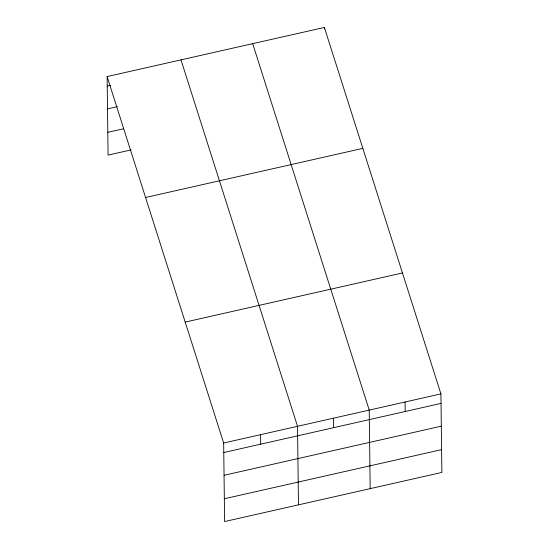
<?xml version="1.0" encoding="UTF-8"?>
<svg xmlns="http://www.w3.org/2000/svg" width="549" height="549" viewBox="0 0 549 549"><rect width="100%" height="100%" fill="white"/><g stroke="black" fill="none" stroke-linecap="round" stroke-linejoin="round"><path stroke-width="0.82" d="M107.117 76.572L324.384 27.45L440.922 393.894L441.883 472.428L224.616 521.55L223.656 443.016L107.117 76.572L108.078 155.106L131.06 149.911M107.233 86.076L110.521 85.335M107.515 108.86L117.362 106.63M107.796 132.33L123.395 128.802M145.574 197.496L362.841 148.374M185.198 322.091L402.465 272.963M223.656 443.016L440.922 393.894M223.772 452.52L441.039 403.398M224.047 475.297L441.314 426.175M224.335 498.767L441.602 449.645M252.684 43.659L369.223 410.103L370.184 488.637M180.992 59.868L297.524 426.312L298.484 504.847M405.073 401.998L405.189 411.503M333.373 418.208L333.49 427.712M324.384 27.45L324.404 29.035M260.59 434.664L260.706 444.168"/></g></svg>
